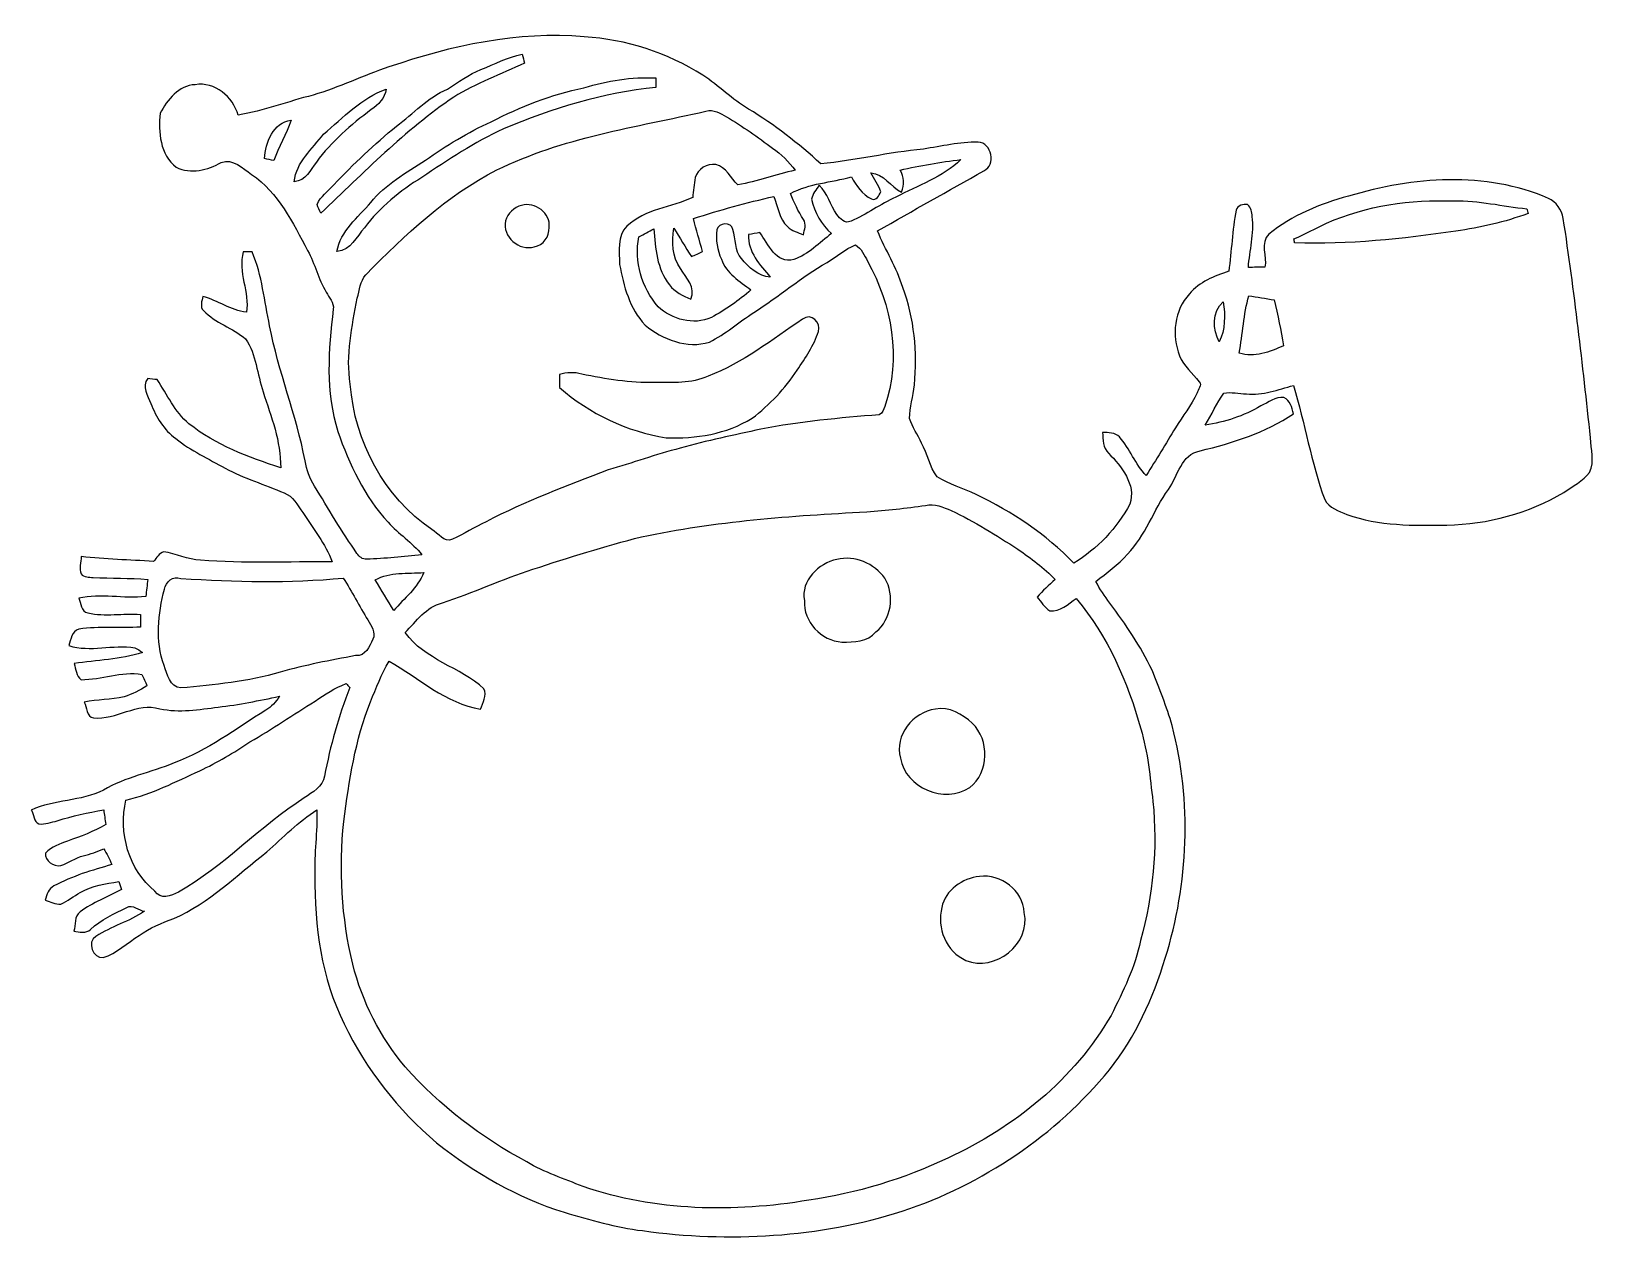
# Model space of a CAD drawing. Header units: centimetres. Extents: x -15.6 to 15.7, y -12.1 to 12.1.
import ezdxf

# ---------------------------------------------------------------- set-up
doc = ezdxf.new("R2010")
doc.units = ezdxf.units.CM
doc.header["$MEASUREMENT"] = 0
doc.layers.add('Layer 1', color=7, linetype='Continuous')

msp = doc.modelspace()

# ---------------------------------------------------------------- linework, layer by layer
at = {"layer": 'Layer 1', "color": 252}
for points, knots in [([(-8.41022, 11.4173), (-7.15786, 11.85051), (-5.82754, 12.13238), (-4.4958, 12.02267), (-4.4958, 12.02267), (-3.65689, 11.96834), (-2.82928, 11.70658), (-2.12196, 11.25044), (-2.12196, 11.25044), (-1.79987, 11.04724), (-1.53599, 10.7636), (-1.20403, 10.57487), (-1.20403, 10.57487), (-0.68368, 10.25984), (-0.20708, 9.88342), (0.24377, 9.47632), (0.24377, 9.47632), (0.9331, 9.54334), (1.60902, 9.70597), (2.29835, 9.77265), (2.29835, 9.77265), (2.66206, 9.82521), (3.02401, 9.91552), (3.39337, 9.91376), (3.39337, 9.91376), (3.66748, 9.89506), (3.76379, 9.45162), (3.50696, 9.33626), (3.50696, 9.33626), (2.79894, 8.93339), (2.08597, 8.53828), (1.37936, 8.13259), (1.37936, 8.13259), (1.53529, 7.74982), (1.76283, 7.39775), (1.8856, 7.00123), (1.8856, 7.00123), (2.11561, 6.37857), (2.18052, 5.70477), (2.11808, 5.04613), (2.11808, 5.04613), (2.0955, 4.82036), (2.02248, 4.60163), (2.02177, 4.37339), (2.02177, 4.37339), (2.07116, 4.19594), (2.19216, 4.04954), (2.26307, 3.88056), (2.26307, 3.88056), (2.37913, 3.66254), (2.4197, 3.40501), (2.57457, 3.20851), (2.57457, 3.20851), (2.81552, 3.05435), (3.09527, 2.97744), (3.35245, 2.85433), (3.35245, 2.85433), (4.07388, 2.50543), (4.75686, 2.05564), (5.31319, 1.47496), (5.31319, 1.47496), (5.78026, 1.76318), (6.17926, 2.17276), (6.43396, 2.66065), (6.43396, 2.66065), (6.56555, 3.05435), (6.26251, 3.41559), (6.00851, 3.68018), (6.00851, 3.68018), (5.89421, 3.78848), (5.89986, 3.94935), (5.88892, 4.09434), (5.88892, 4.09434), (6.00463, 4.09011), (6.13869, 4.09575), (6.22547, 4.00403), (6.22547, 4.00403), (6.43678, 3.76908), (6.54297, 3.45969), (6.76381, 3.23109), (6.76381, 3.23109), (6.96207, 3.54824), (7.15292, 3.86962), (7.34801, 4.18818), (7.34801, 4.18818), (7.49053, 4.42136), (7.66727, 4.63479), (7.78051, 4.88562), (7.78051, 4.88562), (7.7911, 4.94983), (7.89058, 5.04084), (7.82461, 5.10963), (7.82461, 5.10963), (7.69302, 5.28285), (7.51276, 5.42361), (7.42985, 5.63033), (7.42985, 5.63033), (7.27004, 6.03885), (7.32296, 6.54191), (7.62741, 6.87141), (7.62741, 6.87141), (7.82673, 7.11306), (8.12835, 7.22771), (8.41728, 7.32296), (8.41728, 7.32296), (8.47302, 7.73148), (8.48607, 8.14599), (8.56439, 8.55133), (8.56439, 8.55133), (8.58767, 8.64941), (8.70938, 8.66916), (8.79475, 8.65999), (8.79475, 8.65999), (8.86001, 8.5979), (8.88224, 8.51112), (8.884, 8.41975), (8.884, 8.41975), (8.93233, 8.07861), (8.83532, 7.74065), (8.80886, 7.40163), (8.80886, 7.40163), (8.91963, 7.40234), (9.03041, 7.40481), (9.14118, 7.40551), (9.14118, 7.40551), (9.18386, 7.61577), (9.03887, 7.89869), (9.21702, 8.06732), (9.21702, 8.06732), (9.68128, 8.44338), (10.24608, 8.67198), (10.81722, 8.83003), (10.81722, 8.83003), (12.11121, 9.21279), (13.55619, 9.33309), (14.81984, 8.78417), (14.81984, 8.78417), (14.98635, 8.7189), (15.08442, 8.55345), (15.1197, 8.38412), (15.1197, 8.38412), (15.3416, 6.92432), (15.50811, 5.45641), (15.66474, 3.98815), (15.66474, 3.98815), (15.67497, 3.75955), (15.74941, 3.51473), (15.64781, 3.29494), (15.64781, 3.29494), (15.51234, 3.12067), (15.30985, 3.01625), (15.13064, 2.89454), (15.13064, 2.89454), (14.42579, 2.47615), (13.60699, 2.25425), (12.7889, 2.23979), (12.7889, 2.23979), (12.11756, 2.22567), (11.42436, 2.22144), (10.78442, 2.45286), (10.78442, 2.45286), (10.62108, 2.51495), (10.42846, 2.58551), (10.33886, 2.74814), (10.33886, 2.74814), (10.07145, 3.49356), (9.93951, 4.27814), (9.71444, 5.03626), (9.71444, 5.03626), (9.404, 4.95688), (9.09743, 4.82529), (8.769, 4.87116), (8.769, 4.87116), (8.61871, 4.86304), (8.4649, 4.91631), (8.31674, 4.87997), (8.31674, 4.87997), (8.16927, 4.68418), (8.07791, 4.44959), (7.9442, 4.24321), (7.9442, 4.24321), (8.33473, 4.30142), (8.7189, 4.42242), (9.05933, 4.62527), (9.05933, 4.62527), (9.20821, 4.69688), (9.34685, 4.81295), (9.52324, 4.79813), (9.52324, 4.79813), (9.64565, 4.73463), (9.68022, 4.59352), (9.71338, 4.4704), (9.71338, 4.4704), (9.15176, 4.09116), (8.49701, 3.88267), (7.84366, 3.7271), (7.84366, 3.7271), (7.46196, 3.65231), (7.39846, 3.22721), (7.20619, 2.95275), (7.20619, 2.95275), (6.90951, 2.53471), (6.74934, 2.02847), (6.38598, 1.657), (6.38598, 1.657), (6.20324, 1.44392), (5.97253, 1.28235), (5.75381, 1.10984), (5.75381, 1.10984), (5.83177, 0.95462), (5.9309, 0.8128), (6.03426, 0.6731), (6.03426, 0.6731), (6.35071, 0.25047), (6.65127, -0.18909), (6.87917, -0.6671), (6.87917, -0.6671), (7.02204, -1.03434), (7.17268, -1.40018), (7.28345, -1.77906), (7.28345, -1.77906), (7.67715, -3.30341), (7.61294, -4.93818), (7.14375, -6.43819), (7.14375, -6.43819), (6.90316, -7.23971), (6.54509, -8.01299), (6.02791, -8.67481), (6.02791, -8.67481), (4.95159, -9.98855), (3.48403, -10.97104), (1.87537, -11.50761), (1.87537, -11.50761), (0.20144, -12.03431), (-1.59491, -12.13908), (-3.32881, -11.89708), (-3.32881, -11.89708), (-3.86433, -11.83428), (-4.38185, -11.68082), (-4.89726, -11.52984), (-4.89726, -11.52984), (-5.83318, -11.24126), (-6.69078, -10.74067), (-7.45913, -10.13954), (-7.45913, -10.13954), (-8.22431, -9.47879), (-8.87236, -8.67022), (-9.30451, -7.7537), (-9.30451, -7.7537), (-9.76983, -6.84071), (-9.89683, -5.79261), (-9.89753, -4.78014), (-9.89753, -4.78014), (-9.90918, -4.34164), (-9.84603, -3.90631), (-9.85273, -3.46816), (-9.85273, -3.46816), (-10.22668, -3.69993), (-10.52936, -4.02131), (-10.85709, -4.31024), (-10.85709, -4.31024), (-11.4614, -4.77555), (-12.01067, -5.33329), (-12.72081, -5.64127), (-12.72081, -5.64127), (-12.96247, -5.73052), (-13.20236, -5.83248), (-13.41367, -5.98205), (-13.41367, -5.98205), (-13.65532, -6.1274), (-13.86029, -6.34189), (-14.13475, -6.42655), (-14.13475, -6.42655), (-14.33759, -6.44772), (-14.47165, -6.10976), (-14.28186, -6.00357), (-14.28186, -6.00357), (-13.97882, -5.7972), (-13.61193, -5.70759), (-13.31101, -5.49804), (-13.31101, -5.49804), (-13.42496, -5.47934), (-13.54702, -5.35481), (-13.66379, -5.42325), (-13.66379, -5.42325), (-13.91708, -5.54884), (-14.17884, -5.66491), (-14.38839, -5.8614), (-14.38839, -5.8614), (-14.48294, -5.94607), (-14.61347, -5.91538), (-14.72565, -5.89668), (-14.72565, -5.89668), (-14.68649, -5.77674), (-14.72283, -5.59506), (-14.59936, -5.51109), (-14.59936, -5.51109), (-14.34959, -5.31742), (-14.04303, -5.21935), (-13.77209, -5.0613), (-13.77209, -5.0613), (-13.78867, -5.00839), (-13.8049, -4.95547), (-13.82042, -4.90291), (-13.82042, -4.90291), (-14.08536, -4.94524), (-14.36088, -4.98228), (-14.59477, -5.12233), (-14.59477, -5.12233), (-14.72953, -5.19289), (-14.8463, -5.29449), (-14.98494, -5.35693), (-14.98494, -5.35693), (-15.0943, -5.36469), (-15.1959, -5.30472), (-15.29821, -5.27403), (-15.29821, -5.27403), (-15.27246, -5.16396), (-15.2273, -5.04578), (-15.12217, -4.99075), (-15.12217, -4.99075), (-14.75705, -4.79531), (-14.35947, -4.67289), (-13.96189, -4.56389), (-13.96189, -4.56389), (-14.00881, -4.45382), (-14.0649, -4.34834), (-14.12416, -4.24462), (-14.12416, -4.24462), (-14.25822, -4.2993), (-14.39192, -4.35716), (-14.53444, -4.38679), (-14.53444, -4.38679), (-14.69566, -4.42524), (-14.83043, -4.52755), (-14.98459, -4.58258), (-14.98459, -4.58258), (-15.12923, -4.60834), (-15.31267, -4.49404), (-15.28939, -4.33141), (-15.28939, -4.33141), (-15.17403, -4.20617), (-15.0054, -4.14761), (-14.84912, -4.09081), (-14.84912, -4.09081), (-14.58595, -4.00156), (-14.32384, -3.90208), (-14.08536, -3.75814), (-14.08536, -3.75814), (-14.09947, -3.65654), (-14.11252, -3.56623), (-14.12628, -3.46745), (-14.12628, -3.46745), (-14.4399, -3.52284), (-14.75211, -3.58634), (-15.05514, -3.68476), (-15.05514, -3.68476), (-15.17544, -3.71369), (-15.29891, -3.76555), (-15.4238, -3.74721), (-15.4238, -3.74721), (-15.53916, -3.71334), (-15.52046, -3.54436), (-15.57726, -3.47133), (-15.57726, -3.47133), (-15.11794, -3.25826), (-14.58348, -3.30059), (-14.13087, -3.07058), (-14.13087, -3.07058), (-13.69589, -2.8067), (-13.17978, -2.72697), (-12.71693, -2.52483), (-12.71693, -2.52483), (-12.05018, -2.27683), (-11.47269, -1.84997), (-10.88037, -1.4672), (-10.88037, -1.4672), (-10.7636, -1.403), (-10.67541, -1.30246), (-10.60485, -1.19204), (-10.60485, -1.19204), (-11.0109, -1.27635), (-11.4173, -1.36313), (-11.8304, -1.40653), (-11.8304, -1.40653), (-12.21775, -1.45768), (-12.61357, -1.52647), (-13.00198, -1.44004), (-13.00198, -1.44004), (-13.45953, -1.30669), (-13.87299, -1.66793), (-14.32948, -1.62525), (-14.32948, -1.62525), (-14.47377, -1.60443), (-14.46177, -1.40159), (-14.51681, -1.31163), (-14.51681, -1.31163), (-14.25363, -1.25095), (-13.98058, -1.26118), (-13.71776, -1.2005), (-13.71776, -1.2005), (-13.55513, -1.15076), (-13.40344, -1.07033), (-13.25915, -0.98213), (-13.25915, -0.98213), (-13.29231, -0.90452), (-13.32653, -0.82797), (-13.36075, -0.75142), (-13.36075, -0.75142), (-13.77491, -0.68439), (-14.16861, -0.86007), (-14.57854, -0.85831), (-14.57854, -0.85831), (-14.68085, -0.78528), (-14.68367, -0.64488), (-14.71965, -0.53622), (-14.71965, -0.53622), (-14.26281, -0.46884), (-13.79467, -0.45544), (-13.35158, -0.31221), (-13.35158, -0.31221), (-13.39991, -0.27905), (-13.44613, -0.23954), (-13.50222, -0.22049), (-13.50222, -0.22049), (-13.94178, -0.14499), (-14.39228, -0.31327), (-14.82478, -0.17568), (-14.82478, -0.17568), (-14.77927, -0.0568), (-14.76904, 0.11465), (-14.6237, 0.15593), (-14.6237, 0.15593), (-14.21483, 0.20884), (-13.79926, 0.17251), (-13.38756, 0.19473), (-13.38756, 0.19473), (-13.38792, 0.25859), (-13.38862, 0.38629), (-13.38933, 0.45014), (-13.38933, 0.45014), (-13.73964, 0.47343), (-14.09841, 0.40111), (-14.44308, 0.47978), (-14.44308, 0.47978), (-14.58066, 0.5013), (-14.57748, 0.68263), (-14.62546, 0.7747), (-14.62546, 0.7747), (-14.18167, 0.87595), (-13.7287, 0.75565), (-13.28244, 0.80927), (-13.28244, 0.80927), (-13.26938, 0.92463), (-13.25527, 1.03646), (-13.24363, 1.15111), (-13.24363, 1.15111), (-13.60734, 1.17757), (-13.97247, 1.17404), (-14.33689, 1.18816), (-14.33689, 1.18816), (-14.41979, 1.19909), (-14.51857, 1.19309), (-14.5796, 1.26083), (-14.5796, 1.26083), (-14.62617, 1.37019), (-14.58101, 1.49225), (-14.57607, 1.60655), (-14.57607, 1.60655), (-14.09453, 1.5561), (-13.61052, 1.53846), (-13.12686, 1.51201), (-13.12686, 1.51201), (-13.06548, 1.58044), (-13.01609, 1.67393), (-12.92507, 1.70462), (-12.92507, 1.70462), (-12.67495, 1.67252), (-12.44388, 1.54234), (-12.18741, 1.53741), (-12.18741, 1.53741), (-11.30935, 1.46085), (-10.42529, 1.50813), (-9.54511, 1.50566), (-9.54511, 1.50566), (-9.68693, 1.86514), (-9.92681, 2.17099), (-10.13601, 2.49167), (-10.13601, 2.49167), (-10.24326, 2.63701), (-10.32616, 2.82258), (-10.51243, 2.88219), (-10.51243, 2.88219), (-10.90119, 3.05611), (-11.31499, 3.17288), (-11.68964, 3.37749), (-11.68964, 3.37749), (-12.02514, 3.56623), (-12.37897, 3.72851), (-12.6806, 3.97157), (-12.6806, 3.97157), (-12.92084, 4.14337), (-13.07783, 4.40478), (-13.18154, 4.67677), (-13.18154, 4.67677), (-13.24645, 4.83235), (-13.36428, 5.01191), (-13.24469, 5.17384), (-13.24469, 5.17384), (-13.19742, 5.16855), (-13.10323, 5.15761), (-13.05631, 5.15232), (-13.05631, 5.15232), (-12.84781, 4.85528), (-12.70459, 4.50462), (-12.41778, 4.26896), (-12.41778, 4.26896), (-11.8805, 3.83999), (-11.22645, 3.59833), (-10.57875, 3.38878), (-10.57875, 3.38878), (-10.57769, 3.91654), (-10.76819, 4.41572), (-10.93258, 4.90926), (-10.93258, 4.90926), (-11.05041, 5.26168), (-11.0684, 5.65573), (-11.28183, 5.97112), (-11.28183, 5.97112), (-11.54465, 6.18561), (-11.88544, 6.29109), (-12.12744, 6.53521), (-12.12744, 6.53521), (-12.20435, 6.61458), (-12.15566, 6.72853), (-12.13979, 6.82096), (-12.13979, 6.82096), (-11.84099, 6.7377), (-11.57887, 6.5405), (-11.26772, 6.50205), (-11.26772, 6.50205), (-11.19576, 6.9028), (-11.44729, 7.31026), (-11.32911, 7.71207), (-11.32911, 7.71207), (-11.26984, 7.71172), (-11.21057, 7.71172), (-11.15131, 7.71137), (-11.15131, 7.71137), (-10.94987, 7.24147), (-10.90895, 6.72677), (-10.801, 6.23182), (-10.801, 6.23182), (-10.62814, 5.3146), (-10.26619, 4.44571), (-10.09121, 3.52884), (-10.09121, 3.52884), (-10.06193, 3.34751), (-9.99702, 3.17288), (-9.8993, 3.01731), (-9.8993, 3.01731), (-9.62413, 2.56434), (-9.35602, 2.10608), (-9.05122, 1.67181), (-9.05122, 1.67181), (-9.00748, 1.60902), (-8.9408, 1.54728), (-8.85825, 1.55434), (-8.85825, 1.55434), (-8.48783, 1.56633), (-8.11953, 1.61078), (-7.75123, 1.64571), (-7.75123, 1.64571), (-7.9435, 1.89512), (-8.21937, 2.06163), (-8.42857, 2.29553), (-8.42857, 2.29553), (-8.90411, 2.81023), (-9.20327, 3.45722), (-9.43504, 4.11127), (-9.43504, 4.11127), (-9.68128, 4.90538), (-9.63013, 5.75239), (-9.525, 6.5659), (-9.525, 6.5659), (-9.50771, 6.69678), (-9.61637, 6.79697), (-9.66576, 6.90774), (-9.66576, 6.90774), (-9.8298, 7.16668), (-9.89013, 7.47289), (-10.03935, 7.73924), (-10.03935, 7.73924), (-10.3378, 8.29416), (-10.62673, 8.89847), (-11.16154, 9.265), (-11.16154, 9.265), (-11.34357, 9.38354), (-11.53724, 9.59238), (-11.77184, 9.50595), (-11.77184, 9.50595), (-12.04066, 9.34861), (-12.37897, 9.265), (-12.67354, 9.40929), (-12.67354, 9.40929), (-12.99175, 9.65941), (-13.04219, 10.11626), (-12.99175, 10.48879), (-12.99175, 10.48879), (-12.85734, 10.75373), (-12.61745, 11.05535), (-12.29395, 11.06099), (-12.29395, 11.06099), (-11.89919, 11.13014), (-11.53478, 10.81793), (-11.43212, 10.45175), (-11.43212, 10.45175), (-10.92024, 10.53994), (-10.43411, 10.72656), (-9.93175, 10.8525), (-9.93175, 10.8525), (-9.41246, 11.00667), (-8.92422, 11.24797), (-8.41022, 11.4173), (-8.41022, 11.4173), (-8.41022, 11.4173), (-8.41022, 11.4173), (-8.41022, 11.4173)], [0, 0, 0, 0, 0.00632911, 0.00632911, 0.00632911, 0.00632911, 0.01265823, 0.01265823, 0.01265823, 0.01265823, 0.01898734, 0.01898734, 0.01898734, 0.01898734, 0.02531646, 0.02531646, 0.02531646, 0.02531646, 0.03164557, 0.03164557, 0.03164557, 0.03164557, 0.03797468, 0.03797468, 0.03797468, 0.03797468, 0.0443038, 0.0443038, 0.0443038, 0.0443038, 0.05063291, 0.05063291, 0.05063291, 0.05063291, 0.05696203, 0.05696203, 0.05696203, 0.05696203, 0.06329114, 0.06329114, 0.06329114, 0.06329114, 0.06962025, 0.06962025, 0.06962025, 0.06962025, 0.07594937, 0.07594937, 0.07594937, 0.07594937, 0.08227848, 0.08227848, 0.08227848, 0.08227848, 0.08860759, 0.08860759, 0.08860759, 0.08860759, 0.09493671, 0.09493671, 0.09493671, 0.09493671, 0.10126582, 0.10126582, 0.10126582, 0.10126582, 0.10759494, 0.10759494, 0.10759494, 0.10759494, 0.11392405, 0.11392405, 0.11392405, 0.11392405, 0.12025316, 0.12025316, 0.12025316, 0.12025316, 0.12658228, 0.12658228, 0.12658228, 0.12658228, 0.13291139, 0.13291139, 0.13291139, 0.13291139, 0.13924051, 0.13924051, 0.13924051, 0.13924051, 0.14556962, 0.14556962, 0.14556962, 0.14556962, 0.15189873, 0.15189873, 0.15189873, 0.15189873, 0.15822785, 0.15822785, 0.15822785, 0.15822785, 0.16455696, 0.16455696, 0.16455696, 0.16455696, 0.17088608, 0.17088608, 0.17088608, 0.17088608, 0.17721519, 0.17721519, 0.17721519, 0.17721519, 0.1835443, 0.1835443, 0.1835443, 0.1835443, 0.18987342, 0.18987342, 0.18987342, 0.18987342, 0.19620253, 0.19620253, 0.19620253, 0.19620253, 0.20253165, 0.20253165, 0.20253165, 0.20253165, 0.20886076, 0.20886076, 0.20886076, 0.20886076, 0.21518987, 0.21518987, 0.21518987, 0.21518987, 0.22151899, 0.22151899, 0.22151899, 0.22151899, 0.2278481, 0.2278481, 0.2278481, 0.2278481, 0.23417722, 0.23417722, 0.23417722, 0.23417722, 0.24050633, 0.24050633, 0.24050633, 0.24050633, 0.24683544, 0.24683544, 0.24683544, 0.24683544, 0.25316456, 0.25316456, 0.25316456, 0.25316456, 0.25949367, 0.25949367, 0.25949367, 0.25949367, 0.26582278, 0.26582278, 0.26582278, 0.26582278, 0.2721519, 0.2721519, 0.2721519, 0.2721519, 0.27848101, 0.27848101, 0.27848101, 0.27848101, 0.28481013, 0.28481013, 0.28481013, 0.28481013, 0.29113924, 0.29113924, 0.29113924, 0.29113924, 0.29746835, 0.29746835, 0.29746835, 0.29746835, 0.30379747, 0.30379747, 0.30379747, 0.30379747, 0.31012658, 0.31012658, 0.31012658, 0.31012658, 0.3164557, 0.3164557, 0.3164557, 0.3164557, 0.32278481, 0.32278481, 0.32278481, 0.32278481, 0.32911392, 0.32911392, 0.32911392, 0.32911392, 0.33544304, 0.33544304, 0.33544304, 0.33544304, 0.34177215, 0.34177215, 0.34177215, 0.34177215, 0.34810127, 0.34810127, 0.34810127, 0.34810127, 0.35443038, 0.35443038, 0.35443038, 0.35443038, 0.36075949, 0.36075949, 0.36075949, 0.36075949, 0.36708861, 0.36708861, 0.36708861, 0.36708861, 0.37341772, 0.37341772, 0.37341772, 0.37341772, 0.37974684, 0.37974684, 0.37974684, 0.37974684, 0.38607595, 0.38607595, 0.38607595, 0.38607595, 0.39240506, 0.39240506, 0.39240506, 0.39240506, 0.39873418, 0.39873418, 0.39873418, 0.39873418, 0.40506329, 0.40506329, 0.40506329, 0.40506329, 0.41139241, 0.41139241, 0.41139241, 0.41139241, 0.41772152, 0.41772152, 0.41772152, 0.41772152, 0.42405063, 0.42405063, 0.42405063, 0.42405063, 0.43037975, 0.43037975, 0.43037975, 0.43037975, 0.43670886, 0.43670886, 0.43670886, 0.43670886, 0.44303797, 0.44303797, 0.44303797, 0.44303797, 0.44936709, 0.44936709, 0.44936709, 0.44936709, 0.4556962, 0.4556962, 0.4556962, 0.4556962, 0.46202532, 0.46202532, 0.46202532, 0.46202532, 0.46835443, 0.46835443, 0.46835443, 0.46835443, 0.47468354, 0.47468354, 0.47468354, 0.47468354, 0.48101266, 0.48101266, 0.48101266, 0.48101266, 0.48734177, 0.48734177, 0.48734177, 0.48734177, 0.49367089, 0.49367089, 0.49367089, 0.49367089, 0.5, 0.5, 0.5, 0.5, 0.50632911, 0.50632911, 0.50632911, 0.50632911, 0.51265823, 0.51265823, 0.51265823, 0.51265823, 0.51898734, 0.51898734, 0.51898734, 0.51898734, 0.52531646, 0.52531646, 0.52531646, 0.52531646, 0.53164557, 0.53164557, 0.53164557, 0.53164557, 0.53797468, 0.53797468, 0.53797468, 0.53797468, 0.5443038, 0.5443038, 0.5443038, 0.5443038, 0.55063291, 0.55063291, 0.55063291, 0.55063291, 0.55696203, 0.55696203, 0.55696203, 0.55696203, 0.56329114, 0.56329114, 0.56329114, 0.56329114, 0.56962025, 0.56962025, 0.56962025, 0.56962025, 0.57594937, 0.57594937, 0.57594937, 0.57594937, 0.58227848, 0.58227848, 0.58227848, 0.58227848, 0.58860759, 0.58860759, 0.58860759, 0.58860759, 0.59493671, 0.59493671, 0.59493671, 0.59493671, 0.60126582, 0.60126582, 0.60126582, 0.60126582, 0.60759494, 0.60759494, 0.60759494, 0.60759494, 0.61392405, 0.61392405, 0.61392405, 0.61392405, 0.62025316, 0.62025316, 0.62025316, 0.62025316, 0.62658228, 0.62658228, 0.62658228, 0.62658228, 0.63291139, 0.63291139, 0.63291139, 0.63291139, 0.63924051, 0.63924051, 0.63924051, 0.63924051, 0.64556962, 0.64556962, 0.64556962, 0.64556962, 0.65189873, 0.65189873, 0.65189873, 0.65189873, 0.65822785, 0.65822785, 0.65822785, 0.65822785, 0.66455696, 0.66455696, 0.66455696, 0.66455696, 0.67088608, 0.67088608, 0.67088608, 0.67088608, 0.67721519, 0.67721519, 0.67721519, 0.67721519, 0.6835443, 0.6835443, 0.6835443, 0.6835443, 0.68987342, 0.68987342, 0.68987342, 0.68987342, 0.69620253, 0.69620253, 0.69620253, 0.69620253, 0.70253165, 0.70253165, 0.70253165, 0.70253165, 0.70886076, 0.70886076, 0.70886076, 0.70886076, 0.71518987, 0.71518987, 0.71518987, 0.71518987, 0.72151899, 0.72151899, 0.72151899, 0.72151899, 0.7278481, 0.7278481, 0.7278481, 0.7278481, 0.73417722, 0.73417722, 0.73417722, 0.73417722, 0.74050633, 0.74050633, 0.74050633, 0.74050633, 0.74683544, 0.74683544, 0.74683544, 0.74683544, 0.75316456, 0.75316456, 0.75316456, 0.75316456, 0.75949367, 0.75949367, 0.75949367, 0.75949367, 0.76582278, 0.76582278, 0.76582278, 0.76582278, 0.7721519, 0.7721519, 0.7721519, 0.7721519, 0.77848101, 0.77848101, 0.77848101, 0.77848101, 0.78481013, 0.78481013, 0.78481013, 0.78481013, 0.79113924, 0.79113924, 0.79113924, 0.79113924, 0.79746835, 0.79746835, 0.79746835, 0.79746835, 0.80379747, 0.80379747, 0.80379747, 0.80379747, 0.81012658, 0.81012658, 0.81012658, 0.81012658, 0.8164557, 0.8164557, 0.8164557, 0.8164557, 0.82278481, 0.82278481, 0.82278481, 0.82278481, 0.82911392, 0.82911392, 0.82911392, 0.82911392, 0.83544304, 0.83544304, 0.83544304, 0.83544304, 0.84177215, 0.84177215, 0.84177215, 0.84177215, 0.84810127, 0.84810127, 0.84810127, 0.84810127, 0.85443038, 0.85443038, 0.85443038, 0.85443038, 0.86075949, 0.86075949, 0.86075949, 0.86075949, 0.86708861, 0.86708861, 0.86708861, 0.86708861, 0.87341772, 0.87341772, 0.87341772, 0.87341772, 0.87974684, 0.87974684, 0.87974684, 0.87974684, 0.88607595, 0.88607595, 0.88607595, 0.88607595, 0.89240506, 0.89240506, 0.89240506, 0.89240506, 0.89873418, 0.89873418, 0.89873418, 0.89873418, 0.90506329, 0.90506329, 0.90506329, 0.90506329, 0.91139241, 0.91139241, 0.91139241, 0.91139241, 0.91772152, 0.91772152, 0.91772152, 0.91772152, 0.92405063, 0.92405063, 0.92405063, 0.92405063, 0.93037975, 0.93037975, 0.93037975, 0.93037975, 0.93670886, 0.93670886, 0.93670886, 0.93670886, 0.94303797, 0.94303797, 0.94303797, 0.94303797, 0.94936709, 0.94936709, 0.94936709, 0.94936709, 0.9556962, 0.9556962, 0.9556962, 0.9556962, 0.96202532, 0.96202532, 0.96202532, 0.96202532, 0.96835443, 0.96835443, 0.96835443, 0.96835443, 0.97468354, 0.97468354, 0.97468354, 0.97468354, 0.98101266, 0.98101266, 0.98101266, 0.98101266, 0.98734177, 0.98734177, 0.98734177, 0.98734177, 1, 1, 1, 1]), ([(-6.56872, 11.36615), (-6.81214, 11.27019), (-7.01957, 11.10897), (-7.23971, 10.97209), (-7.23971, 10.97209), (-7.63305, 10.80841), (-7.91986, 10.47926), (-8.25923, 10.23338), (-8.25923, 10.23338), (-8.70126, 9.86755), (-9.12107, 9.47349), (-9.51371, 9.05545), (-9.51371, 9.05545), (-9.63119, 8.92951), (-9.78218, 8.82262), (-9.85061, 8.66069), (-9.85061, 8.66069), (-9.8358, 8.59966), (-9.80369, 8.54498), (-9.77653, 8.48889), (-9.77653, 8.48889), (-8.92069, 9.29746), (-8.09061, 10.14942), (-7.112, 10.8144), (-7.112, 10.8144), (-6.6608, 11.08322), (-6.17396, 11.28078), (-5.69419, 11.49138), (-5.69419, 11.49138), (-5.709, 11.55277), (-5.72382, 11.61415), (-5.73828, 11.67518), (-5.73828, 11.67518), (-6.03003, 11.61556), (-6.2932, 11.47269), (-6.56872, 11.36615), (-6.56872, 11.36615), (-6.56872, 11.36615), (-6.56872, 11.36615), (-6.56872, 11.36615)], [0, 0, 0, 0, 0.09090909, 0.09090909, 0.09090909, 0.09090909, 0.18181818, 0.18181818, 0.18181818, 0.18181818, 0.27272727, 0.27272727, 0.27272727, 0.27272727, 0.36363636, 0.36363636, 0.36363636, 0.36363636, 0.45454545, 0.45454545, 0.45454545, 0.45454545, 0.54545455, 0.54545455, 0.54545455, 0.54545455, 0.63636364, 0.63636364, 0.63636364, 0.63636364, 0.72727273, 0.72727273, 0.72727273, 0.72727273, 0.81818182, 0.81818182, 0.81818182, 0.81818182, 1, 1, 1, 1]), ([(-9.71868, 10.07039), (-9.94269, 9.77794), (-10.26901, 9.50877), (-10.30993, 9.11895), (-10.30993, 9.11895), (-10.07145, 9.1313), (-9.98679, 9.35179), (-9.86543, 9.51159), (-9.86543, 9.51159), (-9.56028, 9.92152), (-9.17152, 10.25878), (-8.76476, 10.56393), (-8.76476, 10.56393), (-8.61554, 10.65812), (-8.49701, 10.79218), (-8.4642, 10.97174), (-8.4642, 10.97174), (-8.96126, 10.80276), (-9.32674, 10.39954), (-9.71868, 10.07039), (-9.71868, 10.07039), (-9.71868, 10.07039), (-9.71868, 10.07039), (-9.71868, 10.07039)], [0, 0, 0, 0, 0.14285714, 0.14285714, 0.14285714, 0.14285714, 0.28571429, 0.28571429, 0.28571429, 0.28571429, 0.42857143, 0.42857143, 0.42857143, 0.42857143, 0.57142857, 0.57142857, 0.57142857, 0.57142857, 0.71428571, 0.71428571, 0.71428571, 0.71428571, 1, 1, 1, 1]), ([(-4.50321, 10.99961), (-5.15303, 10.86767), (-5.77638, 10.62143), (-6.36411, 10.31699), (-6.36411, 10.31699), (-6.83084, 10.11379), (-7.26087, 9.83721), (-7.67962, 9.54969), (-7.67962, 9.54969), (-8.06379, 9.29534), (-8.48113, 9.06815), (-8.77358, 8.70162), (-8.77358, 8.70162), (-9.03323, 8.40211), (-9.37895, 8.13259), (-9.45339, 7.72054), (-9.45339, 7.72054), (-9.17293, 7.74065), (-9.05863, 8.01441), (-8.90094, 8.1975), (-8.90094, 8.1975), (-8.59014, 8.60425), (-8.19115, 8.93833), (-7.75335, 9.20115), (-7.75335, 9.20115), (-7.22736, 9.5564), (-6.69572, 9.91094), (-6.11858, 10.17799), (-6.11858, 10.17799), (-5.14138, 10.58439), (-4.11727, 10.89978), (-3.0607, 11.00773), (-3.0607, 11.00773), (-3.06035, 11.07087), (-3.05999, 11.13402), (-3.06035, 11.19681), (-3.06035, 11.19681), (-3.55036, 11.22116), (-4.03648, 11.14496), (-4.50321, 10.99961), (-4.50321, 10.99961), (-4.50321, 10.99961), (-4.50321, 10.99961), (-4.50321, 10.99961)], [0, 0, 0, 0, 0.08333333, 0.08333333, 0.08333333, 0.08333333, 0.16666667, 0.16666667, 0.16666667, 0.16666667, 0.25, 0.25, 0.25, 0.25, 0.33333333, 0.33333333, 0.33333333, 0.33333333, 0.41666667, 0.41666667, 0.41666667, 0.41666667, 0.5, 0.5, 0.5, 0.5, 0.58333333, 0.58333333, 0.58333333, 0.58333333, 0.66666667, 0.66666667, 0.66666667, 0.66666667, 0.75, 0.75, 0.75, 0.75, 0.83333333, 0.83333333, 0.83333333, 0.83333333, 1, 1, 1, 1]), ([(-10.90471, 9.5825), (-10.84227, 9.56874), (-10.78018, 9.55428), (-10.71774, 9.54052), (-10.71774, 9.54052), (-10.61614, 9.81639), (-10.47009, 10.07322), (-10.36743, 10.34874), (-10.36743, 10.34874), (-10.73785, 10.30464), (-10.87826, 9.90177), (-10.90471, 9.5825), (-10.90471, 9.5825), (-10.90471, 9.5825), (-10.90471, 9.5825), (-10.90471, 9.5825)], [0, 0, 0, 0, 0.2, 0.2, 0.2, 0.2, 0.4, 0.4, 0.4, 0.4, 0.6, 0.6, 0.6, 0.6, 1, 1, 1, 1]), ([(-2.05952, 10.53042), (-3.47416, 10.21468), (-4.93571, 9.99737), (-6.24981, 9.3539), (-6.24981, 9.3539), (-7.25558, 8.83602), (-8.09096, 8.05497), (-8.87518, 7.25346), (-8.87518, 7.25346), (-8.98631, 7.12364), (-9.00183, 6.94549), (-9.04522, 6.78709), (-9.04522, 6.78709), (-9.15141, 6.22053), (-9.28017, 5.64268), (-9.18457, 5.06377), (-9.18457, 5.06377), (-9.10131, 3.91478), (-8.50794, 2.80211), (-7.55086, 2.14736), (-7.55086, 2.14736), (-7.42209, 2.08598), (-7.30391, 1.8729), (-7.13916, 1.95474), (-7.13916, 1.95474), (-6.90598, 2.05458), (-6.69502, 2.19886), (-6.46536, 2.30646), (-6.46536, 2.30646), (-5.6769, 2.71533), (-4.84434, 3.02895), (-4.01708, 3.34821), (-4.01708, 3.34821), (-3.53166, 3.47768), (-3.06211, 3.66007), (-2.57351, 3.77825), (-2.57351, 3.77825), (-2.04188, 3.93453), (-1.49684, 4.03754), (-0.95673, 4.16031), (-0.95673, 4.16031), (-0.17463, 4.31553), (0.62124, 4.38538), (1.41499, 4.44959), (1.41499, 4.44959), (1.48061, 4.47746), (1.50248, 4.55224), (1.52647, 4.61257), (1.52647, 4.61257), (1.85455, 5.57354), (1.66864, 6.65233), (1.17969, 7.5251), (1.17969, 7.5251), (1.11372, 7.64258), (1.06257, 7.78616), (0.93592, 7.85142), (0.93592, 7.85142), (0.72884, 7.76781), (0.56127, 7.61153), (0.36759, 7.50288), (0.36759, 7.50288), (-0.14605, 7.2069), (-0.5969, 6.81743), (-1.09679, 6.50064), (-1.09679, 6.50064), (-1.39771, 6.30696), (-1.66793, 6.0646), (-1.98967, 5.9055), (-1.98967, 5.9055), (-2.43452, 5.76157), (-2.93229, 5.96336), (-3.27907, 6.24593), (-3.27907, 6.24593), (-3.5874, 6.57437), (-3.71122, 7.03051), (-3.78848, 7.46231), (-3.78848, 7.46231), (-3.78813, 7.71631), (-3.85233, 8.03451), (-3.64208, 8.22819), (-3.64208, 8.22819), (-3.2833, 8.56932), (-2.75943, 8.60284), (-2.32481, 8.8011), (-2.32481, 8.8011), (-2.31175, 8.93551), (-2.29517, 9.06886), (-2.27436, 9.20186), (-2.27436, 9.20186), (-2.2225, 9.36942), (-2.0387, 9.4936), (-1.86373, 9.46115), (-1.86373, 9.46115), (-1.65523, 9.41105), (-1.56104, 9.19198), (-1.41887, 9.05616), (-1.41887, 9.05616), (-1.03011, 9.11895), (-0.65793, 9.2643), (-0.2727, 9.34826), (-0.2727, 9.34826), (-0.39723, 9.519), (-0.54786, 9.6707), (-0.72214, 9.79099), (-0.72214, 9.79099), (-1.02306, 10.00936), (-1.32433, 10.2295), (-1.64536, 10.41823), (-1.64536, 10.41823), (-1.7713, 10.48773), (-1.90923, 10.57981), (-2.05952, 10.53042), (-2.05952, 10.53042), (-2.05952, 10.53042), (-2.05952, 10.53042), (-2.05952, 10.53042)], [0, 0, 0, 0, 0.03333333, 0.03333333, 0.03333333, 0.03333333, 0.06666667, 0.06666667, 0.06666667, 0.06666667, 0.1, 0.1, 0.1, 0.1, 0.13333333, 0.13333333, 0.13333333, 0.13333333, 0.16666667, 0.16666667, 0.16666667, 0.16666667, 0.2, 0.2, 0.2, 0.2, 0.23333333, 0.23333333, 0.23333333, 0.23333333, 0.26666667, 0.26666667, 0.26666667, 0.26666667, 0.3, 0.3, 0.3, 0.3, 0.33333333, 0.33333333, 0.33333333, 0.33333333, 0.36666667, 0.36666667, 0.36666667, 0.36666667, 0.4, 0.4, 0.4, 0.4, 0.43333333, 0.43333333, 0.43333333, 0.43333333, 0.46666667, 0.46666667, 0.46666667, 0.46666667, 0.5, 0.5, 0.5, 0.5, 0.53333333, 0.53333333, 0.53333333, 0.53333333, 0.56666667, 0.56666667, 0.56666667, 0.56666667, 0.6, 0.6, 0.6, 0.6, 0.63333333, 0.63333333, 0.63333333, 0.63333333, 0.66666667, 0.66666667, 0.66666667, 0.66666667, 0.7, 0.7, 0.7, 0.7, 0.73333333, 0.73333333, 0.73333333, 0.73333333, 0.76666667, 0.76666667, 0.76666667, 0.76666667, 0.8, 0.8, 0.8, 0.8, 0.83333333, 0.83333333, 0.83333333, 0.83333333, 0.86666667, 0.86666667, 0.86666667, 0.86666667, 0.9, 0.9, 0.9, 0.9, 0.93333333, 0.93333333, 0.93333333, 0.93333333, 1, 1, 1, 1]), ([(1.83162, 9.35214), (1.90641, 9.21456), (1.92264, 9.05686), (1.8609, 8.91046), (1.8609, 8.91046), (1.63901, 9.01629), (1.50636, 9.27806), (1.24425, 9.29499), (1.24425, 9.29499), (1.30845, 9.16799), (1.40441, 9.05439), (1.44321, 8.9154), (1.44321, 8.9154), (1.41076, 8.83991), (1.35749, 8.73407), (1.25765, 8.77217), (1.25765, 8.77217), (1.07315, 8.86142), (0.95003, 9.04028), (0.8576, 9.21808), (0.8576, 9.21808), (0.45332, 9.09743), (0.01305, 9.08897), (-0.36301, 8.88294), (-0.36301, 8.88294), (-0.29351, 8.70162), (-0.20955, 8.52593), (-0.10654, 8.36119), (-0.10654, 8.36119), (-0.03881, 8.26841), (-0.08502, 8.15481), (-0.10689, 8.05533), (-0.10689, 8.05533), (-0.21484, 8.10366), (-0.33867, 8.13153), (-0.42474, 8.21796), (-0.42474, 8.21796), (-0.59514, 8.37389), (-0.61807, 8.61836), (-0.69638, 8.82438), (-0.69638, 8.82438), (-1.23966, 8.69809), (-1.78012, 8.55486), (-2.30964, 8.37953), (-2.30964, 8.37953), (-2.25672, 8.15693), (-2.18546, 7.93926), (-2.12619, 7.71807), (-2.12619, 7.71807), (-2.20063, 7.68491), (-2.27436, 7.65104), (-2.34915, 7.61859), (-2.34915, 7.61859), (-2.47156, 7.80486), (-2.58092, 7.99853), (-2.70122, 8.1855), (-2.70122, 8.1855), (-2.75167, 7.9121), (-2.73403, 7.61294), (-2.57104, 7.37799), (-2.57104, 7.37799), (-2.4571, 7.19314), (-2.25566, 7.00123), (-2.36114, 6.76593), (-2.36114, 6.76593), (-2.51989, 6.8326), (-2.68429, 6.90915), (-2.78836, 7.05273), (-2.78836, 7.05273), (-3.04447, 7.36953), (-3.07375, 7.78651), (-3.10409, 8.17527), (-3.10409, 8.17527), (-3.20287, 8.12059), (-3.30129, 8.06521), (-3.40148, 8.0137), (-3.40148, 8.0137), (-3.50344, 7.51593), (-3.33904, 6.99629), (-3.01837, 6.61247), (-3.01837, 6.61247), (-2.7372, 6.35564), (-2.31175, 6.24029), (-1.95086, 6.3948), (-1.95086, 6.3948), (-1.66934, 6.55391), (-1.39982, 6.737), (-1.15641, 6.95043), (-1.15641, 6.95043), (-1.38148, 7.12435), (-1.65382, 7.28027), (-1.74766, 7.56638), (-1.74766, 7.56638), (-1.83762, 7.747), (-1.86196, 7.95408), (-1.84079, 8.15305), (-1.84079, 8.15305), (-1.81645, 8.30651), (-1.54199, 8.31603), (-1.5173, 8.16081), (-1.5173, 8.16081), (-1.45979, 7.96854), (-1.48484, 7.73924), (-1.34761, 7.57802), (-1.34761, 7.57802), (-1.19874, 7.40093), (-1.01106, 7.23018), (-0.76976, 7.20407), (-0.76976, 7.20407), (-0.97437, 7.45102), (-1.2259, 7.71207), (-1.20509, 8.05991), (-1.20509, 8.05991), (-1.12959, 8.07297), (-1.05375, 8.08708), (-0.97825, 8.10084), (-0.97825, 8.10084), (-0.81421, 7.874), (-0.65511, 7.4616), (-0.29633, 7.56109), (-0.29633, 7.56109), (-0.00353, 7.65845), (0.21308, 7.90187), (0.45755, 8.07896), (0.45755, 8.07896), (0.25365, 8.25888), (0.11148, 8.49947), (0.05786, 8.76759), (0.05786, 8.76759), (0.07408, 8.87554), (0.15416, 8.95844), (0.2099, 9.04769), (0.2099, 9.04769), (0.3743, 8.88224), (0.43674, 8.65258), (0.56268, 8.46243), (0.56268, 8.46243), (0.63324, 8.38024), (0.71543, 8.26135), (0.84808, 8.33085), (0.84808, 8.33085), (1.16205, 8.46032), (1.43439, 8.67092), (1.74554, 8.8078), (1.74554, 8.8078), (2.18828, 9.04346), (2.68429, 9.20609), (3.04976, 9.56275), (3.04976, 9.56275), (2.64089, 9.51089), (2.23308, 9.44527), (1.83162, 9.35214), (1.83162, 9.35214), (1.83162, 9.35214), (1.83162, 9.35214), (1.83162, 9.35214)], [0, 0, 0, 0, 0.025, 0.025, 0.025, 0.025, 0.05, 0.05, 0.05, 0.05, 0.075, 0.075, 0.075, 0.075, 0.1, 0.1, 0.1, 0.1, 0.125, 0.125, 0.125, 0.125, 0.15, 0.15, 0.15, 0.15, 0.175, 0.175, 0.175, 0.175, 0.2, 0.2, 0.2, 0.2, 0.225, 0.225, 0.225, 0.225, 0.25, 0.25, 0.25, 0.25, 0.275, 0.275, 0.275, 0.275, 0.3, 0.3, 0.3, 0.3, 0.325, 0.325, 0.325, 0.325, 0.35, 0.35, 0.35, 0.35, 0.375, 0.375, 0.375, 0.375, 0.4, 0.4, 0.4, 0.4, 0.425, 0.425, 0.425, 0.425, 0.45, 0.45, 0.45, 0.45, 0.475, 0.475, 0.475, 0.475, 0.5, 0.5, 0.5, 0.5, 0.525, 0.525, 0.525, 0.525, 0.55, 0.55, 0.55, 0.55, 0.575, 0.575, 0.575, 0.575, 0.6, 0.6, 0.6, 0.6, 0.625, 0.625, 0.625, 0.625, 0.65, 0.65, 0.65, 0.65, 0.675, 0.675, 0.675, 0.675, 0.7, 0.7, 0.7, 0.7, 0.725, 0.725, 0.725, 0.725, 0.75, 0.75, 0.75, 0.75, 0.775, 0.775, 0.775, 0.775, 0.8, 0.8, 0.8, 0.8, 0.825, 0.825, 0.825, 0.825, 0.85, 0.85, 0.85, 0.85, 0.875, 0.875, 0.875, 0.875, 0.9, 0.9, 0.9, 0.9, 0.925, 0.925, 0.925, 0.925, 0.95, 0.95, 0.95, 0.95, 1, 1, 1, 1]), ([(-5.75239, 8.64482), (-5.49063, 8.7249), (-5.16184, 8.48713), (-5.20136, 8.20067), (-5.20136, 8.20067), (-5.19254, 8.02605), (-5.31671, 7.83802), (-5.50086, 7.81685), (-5.50086, 7.81685), (-5.79473, 7.71807), (-6.14821, 8.01934), (-6.07483, 8.33226), (-6.07483, 8.33226), (-6.03356, 8.48219), (-5.90338, 8.60778), (-5.75239, 8.64482)], [0, 0, 0, 0, 0.2, 0.2, 0.2, 0.2, 0.4, 0.4, 0.4, 0.4, 0.6, 0.6, 0.6, 0.6, 1, 1, 1, 1]), ([(10.3759, 8.28922), (10.15859, 8.18162), (9.94445, 8.06697), (9.72044, 7.97419), (9.72044, 7.97419), (9.72432, 7.95443), (9.73208, 7.91492), (9.73596, 7.89517), (9.73596, 7.89517), (10.81722, 7.85636), (11.89672, 7.97031), (12.96458, 8.12906), (12.96458, 8.12906), (13.45847, 8.19891), (13.94813, 8.30897), (14.41662, 8.48289), (14.41662, 8.48289), (14.41027, 8.50582), (14.39827, 8.55169), (14.39227, 8.57462), (14.39227, 8.57462), (13.90438, 8.62753), (13.42319, 8.74571), (12.92966, 8.73301), (12.92966, 8.73301), (12.06006, 8.76723), (11.17635, 8.63776), (10.3759, 8.28922), (10.3759, 8.28922), (10.3759, 8.28922), (10.3759, 8.28922), (10.3759, 8.28922)], [0, 0, 0, 0, 0.11111111, 0.11111111, 0.11111111, 0.11111111, 0.22222222, 0.22222222, 0.22222222, 0.22222222, 0.33333333, 0.33333333, 0.33333333, 0.33333333, 0.44444444, 0.44444444, 0.44444444, 0.44444444, 0.55555556, 0.55555556, 0.55555556, 0.55555556, 0.66666667, 0.66666667, 0.66666667, 0.66666667, 0.77777778, 0.77777778, 0.77777778, 0.77777778, 1, 1, 1, 1]), ([(8.22748, 5.90726), (8.34813, 6.15421), (8.34637, 6.4449), (8.30686, 6.71195), (8.30686, 6.71195), (8.08355, 6.50769), (8.08814, 6.15985), (8.22748, 5.90726), (8.22748, 5.90726), (8.22748, 5.90726), (8.22748, 5.90726), (8.22748, 5.90726)], [0, 0, 0, 0, 0.25, 0.25, 0.25, 0.25, 0.5, 0.5, 0.5, 0.5, 1, 1, 1, 1]), ([(8.81803, 6.83507), (8.71679, 6.45866), (8.69174, 6.06813), (8.62647, 5.68501), (8.62647, 5.68501), (8.9281, 5.58906), (9.24137, 5.70971), (9.51653, 5.83247), (9.51653, 5.83247), (9.46432, 6.1408), (9.39976, 6.44666), (9.32674, 6.7504), (9.32674, 6.7504), (9.15705, 6.77792), (8.98737, 6.80755), (8.81803, 6.83507), (8.81803, 6.83507), (8.81803, 6.83507), (8.81803, 6.83507), (8.81803, 6.83507)], [0, 0, 0, 0, 0.16666667, 0.16666667, 0.16666667, 0.16666667, 0.33333333, 0.33333333, 0.33333333, 0.33333333, 0.5, 0.5, 0.5, 0.5, 0.66666667, 0.66666667, 0.66666667, 0.66666667, 1, 1, 1, 1]), ([(-0.12277, 6.36164), (0.05151, 6.50734), (0.25365, 6.29003), (0.19473, 6.11964), (0.19473, 6.11964), (0.10619, 5.83636), (-0.06562, 5.58871), (-0.23036, 5.34529), (-0.23036, 5.34529), (-0.47308, 4.97452), (-0.78176, 4.64714), (-1.13489, 4.38009), (-1.13489, 4.38009), (-1.6443, 4.06118), (-2.26378, 3.96734), (-2.85538, 3.98921), (-2.85538, 3.98921), (-3.64243, 4.11163), (-4.39138, 4.46793), (-4.99039, 4.99251), (-4.99039, 4.99251), (-4.99181, 5.05883), (-4.99428, 5.19148), (-4.99569, 5.25745), (-4.99569, 5.25745), (-4.84858, 5.29237), (-4.69512, 5.30895), (-4.54695, 5.26274), (-4.54695, 5.26274), (-4.06647, 5.16467), (-3.57964, 5.086), (-3.08716, 5.09305), (-3.08716, 5.09305), (-2.73015, 5.09517), (-2.34985, 5.06659), (-2.01683, 5.22288), (-2.01683, 5.22288), (-1.32115, 5.48464), (-0.73766, 5.95842), (-0.12277, 6.36164)], [0, 0, 0, 0, 0.09090909, 0.09090909, 0.09090909, 0.09090909, 0.18181818, 0.18181818, 0.18181818, 0.18181818, 0.27272727, 0.27272727, 0.27272727, 0.27272727, 0.36363636, 0.36363636, 0.36363636, 0.36363636, 0.45454545, 0.45454545, 0.45454545, 0.45454545, 0.54545455, 0.54545455, 0.54545455, 0.54545455, 0.63636364, 0.63636364, 0.63636364, 0.63636364, 0.72727273, 0.72727273, 0.72727273, 0.72727273, 0.81818182, 0.81818182, 0.81818182, 0.81818182, 1, 1, 1, 1]), ([(2.34315, 2.63454), (1.95192, 2.57104), (1.55681, 2.54106), (1.16276, 2.50543), (1.16276, 2.50543), (-0.3496, 2.42605), (-1.86831, 2.31916), (-3.35245, 2.00272), (-3.35245, 2.00272), (-4.08552, 1.81857), (-4.80695, 1.59103), (-5.52485, 1.35467), (-5.52485, 1.35467), (-6.13904, 1.15605), (-6.72641, 0.88477), (-7.33884, 0.68192), (-7.33884, 0.68192), (-7.6641, 0.59619), (-7.86624, 0.31679), (-8.0832, 0.08361), (-8.0832, 0.08361), (-7.69761, -0.45826), (-6.98394, -0.60748), (-6.50628, -1.03964), (-6.50628, -1.03964), (-6.43502, -1.17334), (-6.53697, -1.32009), (-6.57472, -1.44992), (-6.57472, -1.44992), (-7.27534, -1.33421), (-7.80768, -0.82479), (-8.40705, -0.48789), (-8.40705, -0.48789), (-8.56262, -0.74401), (-8.66704, -1.02553), (-8.77993, -1.30175), (-8.77993, -1.30175), (-9.09073, -2.06481), (-9.20538, -2.88713), (-9.31686, -3.69782), (-9.31686, -3.69782), (-9.41282, -4.65173), (-9.36343, -5.62434), (-9.13483, -6.55708), (-9.13483, -6.55708), (-8.9468, -7.30991), (-8.58873, -8.02393), (-8.08602, -8.61554), (-8.08602, -8.61554), (-7.39387, -9.38742), (-6.56237, -10.03441), (-5.64621, -10.51913), (-5.64621, -10.51913), (-5.29449, -10.73291), (-4.89973, -10.85603), (-4.52226, -11.01372), (-4.52226, -11.01372), (-3.07269, -11.51184), (-1.49895, -11.53689), (0.00247, -11.28713), (0.00247, -11.28713), (0.96626, -11.1506), (1.90465, -10.85744), (2.78518, -10.44575), (2.78518, -10.44575), (4.11692, -9.82945), (5.32095, -8.86495), (6.06037, -7.58331), (6.06037, -7.58331), (6.29673, -7.10036), (6.54473, -6.61423), (6.64986, -6.08259), (6.64986, -6.08259), (6.89963, -5.18019), (6.99276, -4.23263), (6.8961, -3.29988), (6.8961, -3.29988), (6.83824, -2.81093), (6.79732, -2.31634), (6.65445, -1.84291), (6.65445, -1.84291), (6.39127, -0.90452), (5.9944, 0.01588), (5.36081, 0.76553), (5.36081, 0.76553), (5.1943, 0.66358), (5.0419, 0.49812), (4.82917, 0.52105), (4.82917, 0.52105), (4.72228, 0.58914), (4.65561, 0.70097), (4.5787, 0.79798), (4.5787, 0.79798), (4.68877, 0.92357), (4.81259, 1.03611), (4.93712, 1.14723), (4.93712, 1.14723), (4.71629, 1.38218), (4.45417, 1.57515), (4.18818, 1.75542), (4.18818, 1.75542), (3.75885, 2.03906), (3.31858, 2.30893), (2.85362, 2.53048), (2.85362, 2.53048), (2.69381, 2.60032), (2.52024, 2.66876), (2.34315, 2.63454), (2.34315, 2.63454), (2.34315, 2.63454), (2.34315, 2.63454), (2.34315, 2.63454)], [0, 0, 0, 0, 0.03448276, 0.03448276, 0.03448276, 0.03448276, 0.06896552, 0.06896552, 0.06896552, 0.06896552, 0.10344828, 0.10344828, 0.10344828, 0.10344828, 0.13793103, 0.13793103, 0.13793103, 0.13793103, 0.17241379, 0.17241379, 0.17241379, 0.17241379, 0.20689655, 0.20689655, 0.20689655, 0.20689655, 0.24137931, 0.24137931, 0.24137931, 0.24137931, 0.27586207, 0.27586207, 0.27586207, 0.27586207, 0.31034483, 0.31034483, 0.31034483, 0.31034483, 0.34482759, 0.34482759, 0.34482759, 0.34482759, 0.37931034, 0.37931034, 0.37931034, 0.37931034, 0.4137931, 0.4137931, 0.4137931, 0.4137931, 0.44827586, 0.44827586, 0.44827586, 0.44827586, 0.48275862, 0.48275862, 0.48275862, 0.48275862, 0.51724138, 0.51724138, 0.51724138, 0.51724138, 0.55172414, 0.55172414, 0.55172414, 0.55172414, 0.5862069, 0.5862069, 0.5862069, 0.5862069, 0.62068966, 0.62068966, 0.62068966, 0.62068966, 0.65517241, 0.65517241, 0.65517241, 0.65517241, 0.68965517, 0.68965517, 0.68965517, 0.68965517, 0.72413793, 0.72413793, 0.72413793, 0.72413793, 0.75862069, 0.75862069, 0.75862069, 0.75862069, 0.79310345, 0.79310345, 0.79310345, 0.79310345, 0.82758621, 0.82758621, 0.82758621, 0.82758621, 0.86206897, 0.86206897, 0.86206897, 0.86206897, 0.89655172, 0.89655172, 0.89655172, 0.89655172, 0.93103448, 0.93103448, 0.93103448, 0.93103448, 1, 1, 1, 1]), ([(0.56198, 1.55222), (0.92498, 1.63759), (1.31374, 1.47038), (1.52576, 1.17263), (1.52576, 1.17263), (1.73108, 0.83538), (1.6577, 0.3489), (1.34796, 0.09772), (1.34796, 0.09772), (1.18357, -0.10442), (0.90346, -0.10724), (0.66534, -0.10478), (0.66534, -0.10478), (0.25188, -0.0822), (-0.11007, 0.30692), (-0.08678, 0.72496), (-0.08678, 0.72496), (-0.16193, 1.12571), (0.19756, 1.47285), (0.56198, 1.55222)], [0, 0, 0, 0, 0.16666667, 0.16666667, 0.16666667, 0.16666667, 0.33333333, 0.33333333, 0.33333333, 0.33333333, 0.5, 0.5, 0.5, 0.5, 0.66666667, 0.66666667, 0.66666667, 0.66666667, 1, 1, 1, 1]), ([(-8.68433, 1.14229), (-8.55945, 0.93768), (-8.44127, 0.72884), (-8.31568, 0.52458), (-8.31568, 0.52458), (-8.1093, 0.77294), (-7.83308, 0.97755), (-7.71313, 1.28623), (-7.71313, 1.28623), (-8.03451, 1.264), (-8.39258, 1.3081), (-8.68433, 1.14229), (-8.68433, 1.14229), (-8.68433, 1.14229), (-8.68433, 1.14229), (-8.68433, 1.14229)], [0, 0, 0, 0, 0.2, 0.2, 0.2, 0.2, 0.4, 0.4, 0.4, 0.4, 0.6, 0.6, 0.6, 0.6, 1, 1, 1, 1]), ([(-12.91061, 0.95744), (-13.03302, 0.45967), (-13.09864, -0.08149), (-12.91696, -0.57362), (-12.91696, -0.57362), (-12.85558, -0.74436), (-12.80478, -1.0093), (-12.57794, -1.02376), (-12.57794, -1.02376), (-11.90907, -0.96026), (-11.23456, -0.89641), (-10.58686, -0.70803), (-10.58686, -0.70803), (-10.09086, -0.56656), (-9.58568, -0.46743), (-9.07838, -0.37712), (-9.07838, -0.37712), (-8.88189, -0.38735), (-8.79581, -0.19544), (-8.73266, -0.04798), (-8.73266, -0.04798), (-8.66987, 0.08749), (-8.76829, 0.22331), (-8.8325, 0.33761), (-8.8325, 0.33761), (-9.00606, 0.61278), (-9.15, 0.90523), (-9.32603, 1.17863), (-9.32603, 1.17863), (-10.40694, 1.0735), (-11.49597, 1.09961), (-12.57829, 1.17052), (-12.57829, 1.17052), (-12.74269, 1.23261), (-12.8718, 1.09679), (-12.91061, 0.95744), (-12.91061, 0.95744), (-12.91061, 0.95744), (-12.91061, 0.95744), (-12.91061, 0.95744)], [0, 0, 0, 0, 0.09090909, 0.09090909, 0.09090909, 0.09090909, 0.18181818, 0.18181818, 0.18181818, 0.18181818, 0.27272727, 0.27272727, 0.27272727, 0.27272727, 0.36363636, 0.36363636, 0.36363636, 0.36363636, 0.45454545, 0.45454545, 0.45454545, 0.45454545, 0.54545455, 0.54545455, 0.54545455, 0.54545455, 0.63636364, 0.63636364, 0.63636364, 0.63636364, 0.72727273, 0.72727273, 0.72727273, 0.72727273, 0.81818182, 0.81818182, 0.81818182, 0.81818182, 1, 1, 1, 1]), ([(-9.89083, -1.2887), (-10.32898, -1.55646), (-10.7509, -1.85067), (-11.19717, -2.10467), (-11.19717, -2.10467), (-11.51678, -2.32304), (-11.85298, -2.51672), (-12.20117, -2.6857), (-12.20117, -2.6857), (-12.68589, -2.90124), (-13.1572, -3.15383), (-13.67931, -3.27096), (-13.67931, -3.27096), (-13.83277, -3.91901), (-13.62886, -4.6669), (-13.10287, -5.09482), (-13.10287, -5.09482), (-12.99104, -5.27438), (-12.77655, -5.18971), (-12.62733, -5.11634), (-12.62733, -5.11634), (-11.7094, -4.59352), (-10.99538, -3.79342), (-10.10779, -3.22721), (-10.10779, -3.22721), (-9.94692, -3.11362), (-9.73314, -3.00814), (-9.70068, -2.79083), (-9.70068, -2.79083), (-9.58815, -2.18475), (-9.42128, -1.58821), (-9.19233, -1.01565), (-9.19233, -1.01565), (-9.21808, -0.98884), (-9.24419, -0.96167), (-9.26994, -0.93521), (-9.26994, -0.93521), (-9.48902, -1.03011), (-9.69821, -1.14759), (-9.89083, -1.2887)], [0, 0, 0, 0, 0.09090909, 0.09090909, 0.09090909, 0.09090909, 0.18181818, 0.18181818, 0.18181818, 0.18181818, 0.27272727, 0.27272727, 0.27272727, 0.27272727, 0.36363636, 0.36363636, 0.36363636, 0.36363636, 0.45454545, 0.45454545, 0.45454545, 0.45454545, 0.54545455, 0.54545455, 0.54545455, 0.54545455, 0.63636364, 0.63636364, 0.63636364, 0.63636364, 0.72727273, 0.72727273, 0.72727273, 0.72727273, 0.81818182, 0.81818182, 0.81818182, 0.81818182, 1, 1, 1, 1]), ([(2.53859, -1.44992), (2.81869, -1.38536), (3.07834, -1.5554), (3.27695, -1.73143), (3.27695, -1.73143), (3.63044, -2.06199), (3.61244, -2.72027), (3.22897, -3.01696), (3.22897, -3.01696), (2.72591, -3.35386), (1.93887, -3.0293), (1.83656, -2.42923), (1.83656, -2.42923), (1.71097, -1.97485), (2.09444, -1.50495), (2.53859, -1.44992)], [0, 0, 0, 0, 0.2, 0.2, 0.2, 0.2, 0.4, 0.4, 0.4, 0.4, 0.6, 0.6, 0.6, 0.6, 1, 1, 1, 1]), ([(3.42018, -4.80166), (3.84704, -4.74486), (4.30318, -5.07859), (4.318, -5.52485), (4.318, -5.52485), (4.4637, -6.15103), (3.72604, -6.72465), (3.15066, -6.48335), (3.15066, -6.48335), (2.75414, -6.3119), (2.55834, -5.82789), (2.66876, -5.41972), (2.66876, -5.41972), (2.7305, -5.07153), (3.08681, -4.8387), (3.42018, -4.80166)], [0, 0, 0, 0, 0.2, 0.2, 0.2, 0.2, 0.4, 0.4, 0.4, 0.4, 0.6, 0.6, 0.6, 0.6, 1, 1, 1, 1])]:
    msp.add_open_spline(points, degree=3, knots=knots, dxfattribs=at)

doc.saveas('drawing.dxf')
